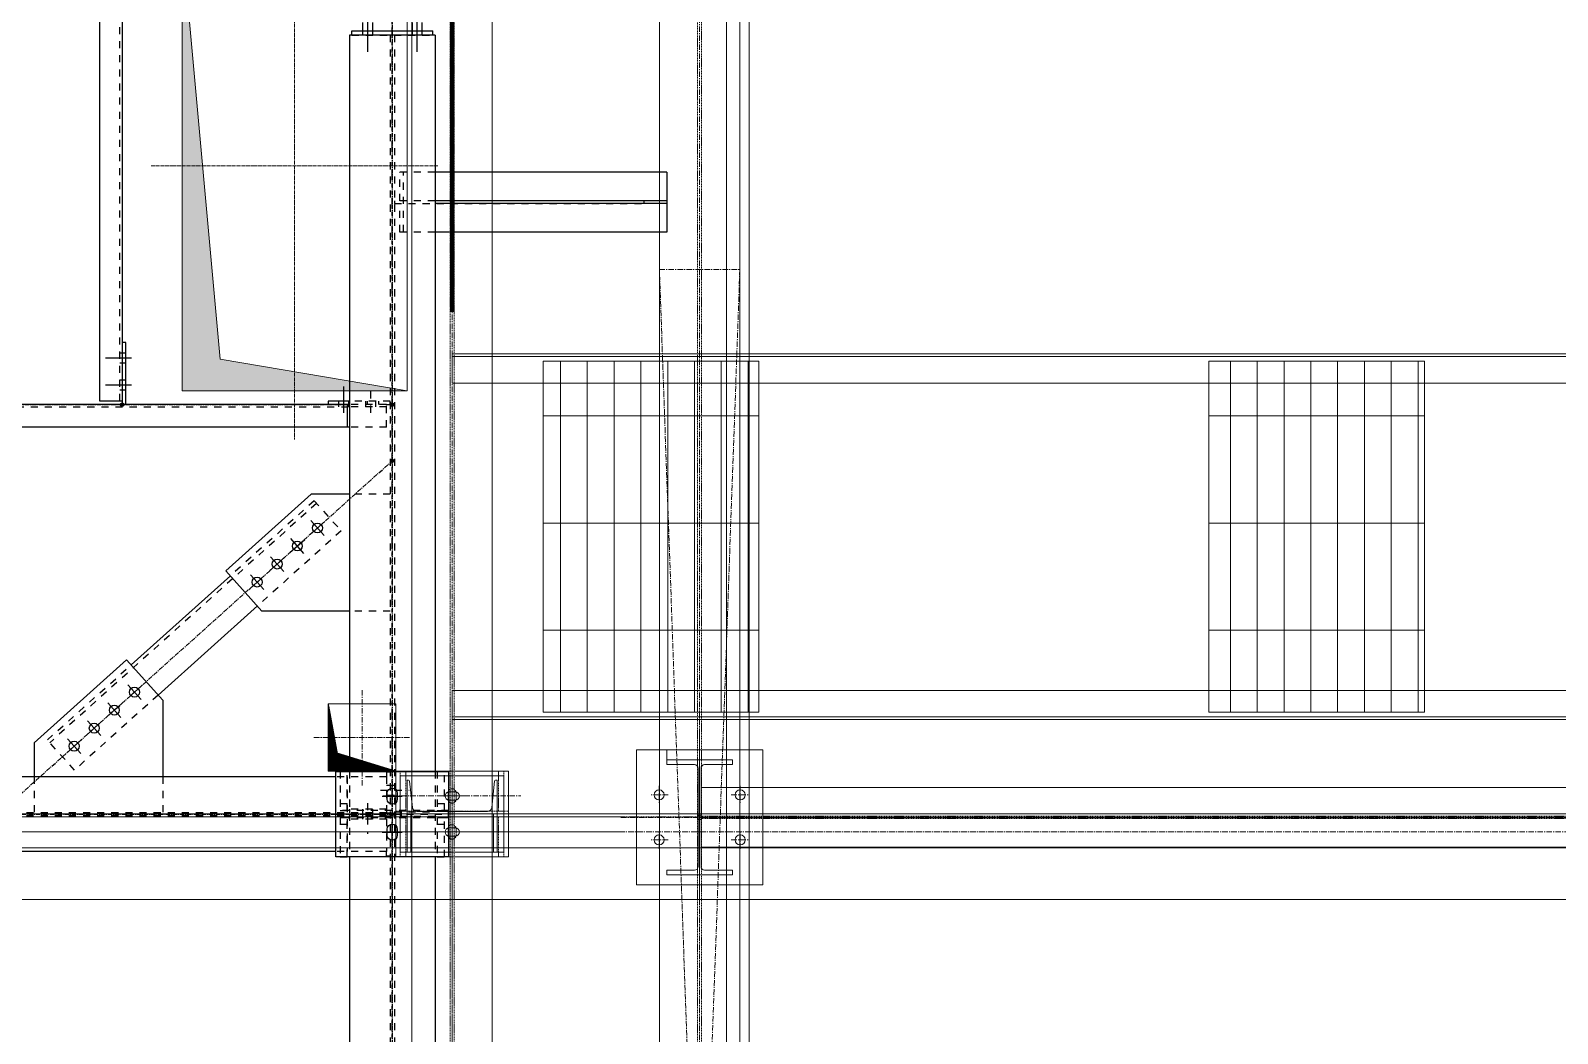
# Model space of a CAD drawing. Header units: inches. Extents: x 209270 to 234360, y -180214 to -150194.
# Drawn here: x 227575 to 230968, y -160761 to -158533 of the extents above; entities that cross this region are included whole.
import ezdxf

# ---------------------------------------------------------------- set-up
doc = ezdxf.new("R2010")
doc.units = ezdxf.units.IN
doc.header["$LTSCALE"] = 10
doc.header["$MEASUREMENT"] = 0
for name, pattern in [('CENTER', [2, 1.25, -0.25, 0.25, -0.25]), ('CENTER2', [1.125, 0.75, -0.125, 0.125, -0.125]), ('DXK_LINE_DOT2', [3.9198, 1.9599, -1.9599]), ('DXK_LINE_DOT5', [7.8785, 2.979, -0.9799, 0.9799, -0.9799, 0.9799, -0.9799]), ('HIDDEN', [0.375, 0.25, -0.125])]:
    doc.linetypes.add(name, pattern=pattern)
doc.layers.get('0').update_dxf_attribs({"color": 1})
for name, color, linetype in [('_BLUE_0', 5, 'Continuous'), ('_BLUE_1', 5, 'Continuous'), ('_BLUE_2', 5, 'Continuous'), ('_BLUE_4', 5, 'Continuous')]:
    doc.layers.add(name, color=color, linetype=linetype)
for name, color, linetype, lineweight in [('All Bought', 1, 'Continuous', 9), ('Belt', 1, 'Continuous', 9), ('CEN', 1, 'CENTER', 9), ('CENETR LINE', 1, 'CENTER2', 9), ('CIVIL', 1, 'Continuous', 9), ('DIM', 1, 'Continuous', 13), ('DIM.', 1, 'Continuous', 13), ('handrail', 1, 'FENCELINE1', 9), ('HIDDEN', 1, 'HIDDEN', 9), ('MAIN OBJECT', 1, 'Continuous', 18), ('OBJECT', 1, 'Continuous', 18), ('Sheeting', 1, 'Continuous', 0), ('STR25', 1, 'Continuous', 5)]:
    doc.layers.add(name, color=color, linetype=linetype, lineweight=lineweight)
doc.linetypes.add('FENCELINE1', pattern='A,0.25,-0.1,[133,arial.ttf,S=0.1,R=0,X=-0.1,Y=0],-0.1,1', length=1.45)

# ---------------------------------------------------------------- blocks, each defined once
blk = doc.blocks.new('A$Caba30c88')
at = {"layer": 'CEN'}
for p, q in [((0, 186.6), (0, -186.6)), ((-90, 69.8), (-90, 30.2)), ((90, 69.8), (90, 30.2)), ((-70.2, 50), (-109.8, 50)), ((70.2, 50), (109.8, 50)), ((175, 0), (-175, 0)), ((-90, -69.8), (-90, -30.2)), ((90, -69.8), (90, -30.2)), ((-70.2, -50), (-109.8, -50)), ((70.2, -50), (109.8, -50))]:
    blk.add_line(p, q, dxfattribs=at)
blk.add_circle((0, 0), 5, dxfattribs=at)
at = {"layer": 'OBJECT'}
blk.add_lwpolyline([(140, 150), (140, -150), (-140, -150), (-140, 150)], close=True, dxfattribs=at)
blk.add_lwpolyline([(3.2, 109.1), (3.2, -109.1, 0.414214), (11.2, -117.1), (73.2, -117.1), (73.2, -117.1), (73.2, -128), (-73.2, -128), (-73.2, -117.1), (-11.1, -117.1, 0.414214), (-3.1, -109.1), (-3.1, 109.1, 0.414214), (-11.1, 117.1), (-73.2, 117.1), (-73.2, 128), (73.2, 128), (73.2, 117.1), (11.2, 117.1, 0.414214)], format="xyb", close=True, dxfattribs=at)
for centre in [(-90, 50), (90, 50), (-90, -50), (90, -50)]:
    blk.add_circle(centre, 11, dxfattribs=at)
blk = doc.blocks.new('A$C9du6586tt')
at = {"layer": 'CEN'}
for p, q in [((89.4, 2500), (-89.4, -2500)), ((89.4, -2500), (-89.4, 2500))]:
    blk.add_line(p, q, dxfattribs=at)
blk.add_lwpolyline([(89.4, 2500), (89.4, -2500), (-89.4, -2500), (-89.4, 2500)], close=True, dxfattribs=at)
blk = doc.blocks.new('A$Cb40ec30b')
at = {"layer": 'CEN'}
for p, q in [((-26.3, 40), (26.3, 40)), ((0, 15.8), (0, 64.2)), ((0, -59), (0, -21)), ((-25.5, -40), (26.5, -40))]:
    blk.add_line(p, q, dxfattribs=at)
at = {"layer": 'HIDDEN'}
for points in [[(-103, 6), (-115, 6), (-115, 95), (-103, 95)], [(103, 6), (115, 6), (115, 95), (103, 95)], [(125, 6), (125, -6), (-125, -6), (-125, 6)], [(-103, -6), (-115, -6), (-115, -95), (-103, -95)], [(103, -6), (115, -6), (115, -95), (103, -95)]]:
    blk.add_lwpolyline(points, close=True, dxfattribs=at)
at = {"layer": 'HIDDEN', "elevation": 149686677196.4}
for points in [[(9, 47), (9, 33, -1), (-9, 33), (-9, 47, -1)], [(9, -33), (9, -47, -1), (-9, -47), (-9, -33, -1)]]:
    blk.add_lwpolyline(points, format="xyb", close=True, dxfattribs=at)
at = {"layer": 'STR25', "ltscale": 0.2}
blk.add_lwpolyline([(-125, 95), (125, 95), (125, -95), (-125, -95)], close=True, dxfattribs=at)
blk = doc.blocks.new('A$Cfd238a5e')
at = {"layer": 'CEN'}
for p, q in [((0, 118.3), (0, -118.3)), ((-152.8, 0), (152.8, 0)), ((-152.8, -40), (152.8, -40))]:
    blk.add_line(p, q, dxfattribs=at)
at = {"layer": 'MAIN OBJECT', "ltscale": 0.2, "elevation": 149686677196.4}
for points in [[(7.3, 31), (-6.7, 31, -1), (-6.7, 49), (7.3, 49, -1)], [(7.3, -31), (-6.7, -31, 1), (-6.7, -49), (7.3, -49, 1)]]:
    blk.add_lwpolyline(points, format="xyb", close=True, dxfattribs=at)
at = {"layer": 'OBJECT'}
for points in [[(-115, -85), (115, -85), (115, 85), (-115, 85)], [(-100, 85), (-92, 85), (-92, 0), (-100, 0)], [(100, 85), (92, 85), (92, 0), (100, 0)]]:
    blk.add_lwpolyline(points, close=True, dxfattribs=at)
blk.add_lwpolyline([(-94.4, -72.9, -0.383864), (-96.8, -75), (-100, -75), (-100, 0), (100, 0), (100, -75), (96.8, -75, -0.383864), (94.4, -72.9), (88.3, -14.7, 0.383864), (78.4, -5.7), (-78.4, -5.7, 0.383864), (-88.3, -14.7)], format="xyb", close=True, dxfattribs=at)
at = {"layer": 'DIM'}
blk.add_blockref('A$Cb40ec30b', (0, 0), dxfattribs=at)
blk = doc.blocks.new('A$C2698bf6b')
at = {"layer": 'CENETR LINE'}
for p, q in [((0, -1290), (0, 1290)), ((-22.1, 0), (22.1, 0))]:
    blk.add_line(p, q, dxfattribs=at)
blk.add_circle((0, 0), 5, dxfattribs=at)
at = {"layer": 'DIM', "xscale": -1, "rotation": 180}
blk.add_blockref('A$Cfd238a5e', (0, 1290), dxfattribs=at)
at = {"layer": 'DIM'}
blk.add_blockref('A$Cfd238a5e', (0, -1290), dxfattribs=at)
blk = doc.blocks.new('A$Cdc69ee36')
h = blk.add_hatch()
h.set_pattern_fill('GRATE', color=256, scale=75, angle=90)
h.set_pattern_definition([(89.999995, (-345791.23, -616422.02), (-59.53125, 5.6e-06), []), (179.999995, (-345791.23, -616422.02), (-2e-05, -238.125), [])])
h.paths.add_polyline_path([(-479.1, -1), (0, -1), (0, 779), (-479.1, 779)])
blk.add_lwpolyline([(-479.1, -1), (0, -1), (0, 779), (-479.1, 779)], close=True)
blk = doc.blocks.new('A$CDFHGU765777')
at = {"layer": 'CIVIL'}
h = blk.add_hatch(dxfattribs=at)
h.set_pattern_fill('ANSI31', color=256, angle=-180)
h.set_pattern_definition([(225, (2176290.63079, -168399.84653), (0.088388347648, -0.088388347648), [])])
h.paths.add_polyline_path([(-75, -75), (-55, 35), (75, 75), (-75, 75)])
at = {"layer": 'CEN', "elevation": 0}
for points in [[(0, 107.1), (0, -107.1)], [(-107.1, 0), (107.1, 0)]]:
    blk.add_lwpolyline(points, dxfattribs=at)
at = {"layer": 'CIVIL'}
blk.add_lwpolyline([(-75, -75), (75, -75), (75, 75), (-75, 75)], close=True, dxfattribs=at)
blk.add_lwpolyline([(-75, -75), (-55, 35), (75, 75)], dxfattribs=at)
blk = doc.blocks.new('A$Cac50f627')
at = {"layer": 'MAIN OBJECT'}
h = blk.add_hatch(color=6, dxfattribs=at)
h.dxf.hatch_style = 1
h.paths.add_polyline_path([(250, -600), (-250, -600), (-250, 400), (-165.5, -529.8)])
at = {"layer": 'CENETR LINE'}
for p, q in [((0, 508.2), (0, -708.2)), ((318.7, -100), (-318.7, -100))]:
    blk.add_line(p, q, dxfattribs=at)
at = {"layer": 'CIVIL'}
blk.add_lwpolyline([(250, -600), (250, 400), (-250, 400), (-250, -600)], close=True, dxfattribs=at)
blk.add_lwpolyline([(250, -600), (-165.5, -529.8), (-250, 400)], dxfattribs=at)
blk = doc.blocks.new('MECH_DRAWING')
at = {"layer": 'Belt'}
blk.add_line((232515.7, -160463.7, 0), (219599.9, -160463.7, 0), dxfattribs=at)
at = {"layer": 'CEN'}
for p, q in [((229061.8, -155263.7), (229061.8, -165259.3)), ((228886.8, -160281.2), (232515.4, -160281.2)), ((228886.8, -160281.2), (232515.4, -160281.2)), ((232515.4, -160281.2), (229065, -160281.2)), ((220972.4, -160313.7), (228896, -160313.7)), ((232515.4, -160313.7), (221148.1, -160313.7))]:
    blk.add_line(p, q, dxfattribs=at)
at = {"layer": 'CEN', "elevation": 0.8}
blk.add_lwpolyline([(217011.9, -155263.7), (228511.9, -155263.7), (228511.9, -165263.7), (217011.9, -165263.7)], close=True, dxfattribs=at)
at = {"layer": 'DIM'}
blk.add_line((228988.7, -160153.2, 8676235979.2), (228988.7, -160131.2, 8676235979.2), dxfattribs=at)
at = {"layer": 'handrail', "const_width": 10, "elevation": -448149754.8}
blk.add_lwpolyline([(228511.9, -159158.7), (228511.9, -155263.7), (217011.9, -155263.7), (217011.9, -156838.4)], dxfattribs=at)
at = {"layer": 'HIDDEN'}
for p, q in [((220972.4, -160279.8, 8793052905.5), (228896, -160279.8, 8793052905.5)), ((232515.4, -160279.8, 7050750846.7), (221148.1, -160279.8, 7050750846.7)), ((232515.4, -160278.3, 8571922964.3), (229065, -160278.3, 8676235979.2)), ((232515.4, -160284, 8571922669.8), (229065, -160284, 8676235979.2))]:
    blk.add_line(p, q, dxfattribs=at)
blk.add_lwpolyline([(228507.5, -165259.3), (228507.5, -155268.1), (228516.3, -155268.1), (228516.3, -165259.3)], close=True, dxfattribs=at)
at = {"layer": 'HIDDEN', "elevation": 0}
blk.add_lwpolyline([(229066.2, -165259.3), (229066.2, -155268.1), (229057.4, -155268.1), (229057.4, -165259.3)], dxfattribs=at)
at = {"layer": 'MAIN OBJECT'}
for p, q in [((232513.6, -159251.4), (228511.9, -159251.4, 0.8)), ((228511.9, -159316.4, 0.8), (228511.9, -159251.4, 0.8)), ((232513.6, -159257.4), (228511.9, -159257.4, 0.8)), ((232513.7, -159316.4), (228511.9, -159316.4, 0.8)), ((232514.9, -159999.2), (228511.9, -159999.2, 0.8)), ((228511.9, -160063.7, 0.8), (228511.9, -159999.2, 0.8)), ((232515, -160058.2), (228511.9, -160058.2, 0.8)), ((232515, -160063.7), (228511.9, -160063.7, 0.8)), ((232515.3, -160214.6), (229065, -160214.6)), ((220972.4, -160273.7), (228896, -160273.7)), ((232515.4, -160273.7), (221148.1, -160273.7)), ((220972.4, -160348.7), (228896, -160348.7)), ((232515.5, -160348.7), (221148.1, -160348.7)), ((232515.5, -160347.8), (229065, -160347.8))]:
    blk.add_line(p, q, dxfattribs=at)
blk.add_lwpolyline([(228422.5, -165259.3), (228422.5, -155268.1), (228601.3, -155268.1), (228601.3, -165259.3)], close=True, dxfattribs=at)
at = {"layer": 'MAIN OBJECT', "elevation": 0}
blk.add_lwpolyline([(229151.2, -165259.3), (229151.2, -155268.1), (228972.4, -155268.1), (228972.4, -165259.3)], dxfattribs=at)
at = {"layer": 'Sheeting'}
for points in [[(216351.9, -154713.7), (229171.9, -154713.7), (229171.9, -165813.7), (216351.9, -165813.7)], [(216401.9, -154763.7), (229121.9, -154763.7), (229121.9, -165763.7), (216401.9, -165763.7)]]:
    blk.add_lwpolyline(points, close=True, dxfattribs=at)
at = {"layer": 'All Bought', "rotation": 180}
for p in [(228713.9, -159268.8, 293016688.1), (230193.4, -159268.8, 293016688.1)]:
    blk.add_blockref('A$Cdc69ee36', p, dxfattribs=at)
at = {"layer": 'DIM'}
for name, p in [('A$Cac50f627', (228161.9, -158733.7)), ('A$C2698bf6b', (228511.9, -161563.7, 0.8))]:
    blk.add_blockref(name, p, dxfattribs=at)
at = {"layer": 'DIM', "xscale": -1, "rotation": 180}
blk.add_blockref('A$CDFHGU765777', (228311.9, -160103.7, 0.8), dxfattribs=at)
at = {"layer": 'DIM', "xscale": -1}
blk.add_blockref('A$Caba30c88', (229061.9, -160281.2, 8676235979.2), dxfattribs=at)
at = {"layer": 'DIM.'}
blk.add_blockref('A$C9du6586tt', (229061.8, -161563.7), dxfattribs=at)
blk = doc.blocks.new('GridLine-116860372-116904 - 114867')
at = {"layer": '_BLUE_2', "linetype": 'DXK_LINE_DOT5'}
blk.add_line((23950.6, 12454.5), (23950.6, 27661.7), dxfattribs=at)
blk = doc.blocks.new('Part-116860372-115388 - 114867')
at = {"layer": '_BLUE_1', "linetype": 'DXK_LINE_DOT2'}
for p, q in [((23944.7, 18925), (23934.7, 18925)), ((23934.7, 18925), (23934.7, 18911.9)), ((23934.7, 18822.5), (23832.2, 18822.5)), ((23832.2, 18822.5), (23832.2, 18812.5)), ((23934.7, 18812.5), (23944.7, 18812.5))]:
    blk.add_line(p, q, dxfattribs=at)
blk = doc.blocks.new('Part-116860372-116679 - 114867')
at = {"layer": '_BLUE_1', "linetype": 'DXK_LINE_DOT2'}
for p, q in [((24106.8, 18818.4), (23794.3, 18818.3)), ((23794.3, 18798.3), (23794.3, 18818.3)), ((24106.8, 18798.4), (23794.3, 18798.3)), ((24106.8, 18798.4), (24106.8, 18818.4))]:
    blk.add_line(p, q, dxfattribs=at)
blk = doc.blocks.new('Part-116860372-116680 - 114867')
at = {"layer": '_BLUE_2', "linetype": 'Continuous'}
for p, q in [((23794.3, 18689.6), (23794.3, 18927.1)), ((23794.3, 18927.1), (24106.8, 18927.1)), ((24106.8, 18927.1), (24106.8, 18689.6)), ((24106.8, 18689.6), (23794.3, 18689.6))]:
    blk.add_line(p, q, dxfattribs=at)
blk = doc.blocks.new('Part-116860372-150034 - 114867')
at = {"layer": '_BLUE_2', "linetype": 'Continuous'}
for p, q in [((23210.6, 20118.3), (23200.6, 20118.3)), ((23210.6, 19945.8), (23210.6, 20118.3)), ((23200.6, 19955.8), (23200.6, 19945.8))]:
    blk.add_line(p, q, dxfattribs=at)
blk = doc.blocks.new('Part-116860372-115004 - 114867')
at = {"layer": '_BLUE_4', "linetype": 'Continuous'}
for points in [[(20200.6, 18803.3, -1), (20200.6, 18813.3, -1)], [(23950.6, 18803.3, -1), (23950.6, 18813.3, -1)]]:
    blk.add_hatch(color=256, dxfattribs=at).paths.add_polyline_path(points)
at = {"layer": '_BLUE_1', "linetype": 'DXK_LINE_DOT2'}
for p, q in [((20216.8, 18911.9), (20216.8, 18704.8)), ((20356.8, 18911.9), (20216.8, 18911.9)), ((20860.5, 18911.9), (20548, 18911.9)), ((22735.5, 18911.9), (22423, 18911.9)), ((23934.7, 18911.9), (23794.3, 18911.9)), ((23825.6, 18911.9), (23825.6, 18704.8)), ((23934.7, 18911.9), (23934.7, 18704.8)), ((20356.8, 18812.5), (20216.8, 18812.5)), ((20356.8, 18804.1), (20216.8, 18804.1)), ((23934.7, 18812.5), (20363.1, 18812.5)), ((23934.7, 18804.1), (20363.1, 18804.1)), ((20216.8, 18704.8), (20356.8, 18704.8)), ((20860.5, 18704.8), (20548, 18704.8)), ((22735.5, 18704.8), (22423, 18704.8)), ((23934.7, 18704.8), (23794.3, 18704.8))]:
    blk.add_line(p, q, dxfattribs=at)
at = {"layer": '_BLUE_2', "linetype": 'Continuous'}
for p, q in [((20548, 18911.9), (20356.8, 18911.9)), ((20363.1, 18911.9), (20363.1, 18704.8)), ((22423, 18911.9), (20860.5, 18911.9)), ((23794.3, 18911.9), (22735.5, 18911.9)), ((20363.1, 18812.5), (20356.8, 18812.5)), ((20363.1, 18804.1), (20356.8, 18804.1)), ((20363.1, 18704.8), (20356.8, 18704.8)), ((20548, 18704.8), (20363.1, 18704.8)), ((22423, 18704.8), (20860.5, 18704.8)), ((23794.3, 18704.8), (22735.5, 18704.8))]:
    blk.add_line(p, q, dxfattribs=at)
at = {"layer": '_BLUE_4', "linetype": 'CENTER'}
blk.add_line((20200.6, 18808.3), (23950.6, 18808.3), dxfattribs=at)
at = {"layer": '_BLUE_4', "linetype": 'Continuous'}
for centre in [(20200.6, 18808.3), (23950.6, 18808.3)]:
    blk.add_circle(centre, 5, dxfattribs=at)
blk = doc.blocks.new('Part-116860372-115005 - 114867')
at = {"layer": '_BLUE_1', "linetype": 'DXK_LINE_DOT2'}
for p, q in [((23944.7, 20971.6), (23944.7, 12953.3)), ((23956.4, 20971.6), (23956.4, 12953.3)), ((23831.8, 18927.1), (23831.8, 18689.6)), ((24069.3, 18927.1), (24069.3, 18689.6))]:
    blk.add_line(p, q, dxfattribs=at)
at = {"layer": '_BLUE_2', "linetype": 'Continuous'}
for p, q in [((24069.3, 20971.6), (23831.8, 20971.6)), ((23831.8, 20971.6), (23831.8, 18927.1)), ((24069.3, 20971.6), (24069.3, 18927.1)), ((23831.8, 18689.6), (23831.8, 15702.1)), ((24069.3, 18689.6), (24069.3, 15702.1))]:
    blk.add_line(p, q, dxfattribs=at)
at = {"layer": '_BLUE_4', "linetype": 'CENTER'}
blk.add_line((23950.6, 21320.8), (23950.6, 12570.8), dxfattribs=at)
blk = doc.blocks.new('Part-116860372-115047 - 114867')
at = {"layer": '_BLUE_4', "linetype": 'Continuous'}
for points in [[(22700.6, 19940.8, -1), (22700.6, 19950.8, -1)], [(23950.6, 19940.8, -1), (23950.6, 19950.8, -1)]]:
    blk.add_hatch(color=256, dxfattribs=at).paths.add_polyline_path(points)
at = {"layer": '_BLUE_1', "linetype": 'DXK_LINE_DOT2'}
for p, q in [((22790.1, 19945.8), (22714.1, 19945.8)), ((22714.1, 19883.3), (22714.1, 19945.8)), ((22783.8, 19939.6), (22714.1, 19939.6)), ((22790.1, 19939.6), (23825.6, 19939.6)), ((23934.7, 19945.8), (23825.6, 19945.8)), ((23934.7, 19939.6), (23831.8, 19939.6)), ((23934.7, 19883.3), (23934.7, 19945.8)), ((22783.8, 19883.3), (22714.1, 19883.3)), ((23934.7, 19883.3), (23831.8, 19883.3))]:
    blk.add_line(p, q, dxfattribs=at)
at = {"layer": '_BLUE_2', "linetype": 'Continuous'}
for p, q in [((22783.8, 19939.6), (22790.1, 19939.6)), ((23825.6, 19945.8), (22790.1, 19945.8)), ((22790.1, 19945.8), (22790.1, 19883.3)), ((23825.6, 19945.8), (23825.6, 19883.3)), ((23831.8, 19939.6), (23825.6, 19939.6)), ((23831.8, 19883.3), (22783.8, 19883.3))]:
    blk.add_line(p, q, dxfattribs=at)
at = {"layer": '_BLUE_4', "linetype": 'CENTER'}
for p, q in [((22700.6, 19945.8), (22714.1, 19945.8)), ((22790.1, 19945.8), (23825.6, 19945.8)), ((23934.7, 19945.8), (23950.6, 19945.8))]:
    blk.add_line(p, q, dxfattribs=at)
at = {"layer": '_BLUE_4', "linetype": 'Continuous'}
for centre in [(22700.6, 19945.8), (23950.6, 19945.8)]:
    blk.add_circle(centre, 5, dxfattribs=at)
blk = doc.blocks.new('Bolt-116860372-115766 - 114867')
at = {"layer": '_BLUE_1', "linetype": 'DXK_LINE_DOT2'}
for p, q in [((23890.9, 19923.3), (23890.9, 19995.8)), ((23877.2, 19945.8), (23877.2, 19955.8)), ((23877.2, 19939.6), (23877.2, 19945.8)), ((23904.7, 19945.8), (23904.7, 19955.8)), ((23904.7, 19939.6), (23904.7, 19945.8))]:
    blk.add_line(p, q, dxfattribs=at)
at = {"layer": '_BLUE_2', "linetype": 'Continuous'}
for p, q in [((23815.9, 19923.3), (23815.9, 19995.8)), ((23802.2, 19945.8), (23802.2, 19955.8)), ((23802.2, 19939.6), (23802.2, 19945.8)), ((23829.7, 19945.8), (23829.7, 19955.8)), ((23829.7, 19939.6), (23829.7, 19945.8))]:
    blk.add_line(p, q, dxfattribs=at)
blk = doc.blocks.new('Part-116860372-115110 - 114867')
at = {"layer": '_BLUE_4', "linetype": 'Continuous'}
for points in [[(23950.6, 19784.6, -1), (23950.6, 19794.6, -1)], [(22856.8, 18803.3, -1), (22856.8, 18813.3, -1)]]:
    blk.add_hatch(color=256, dxfattribs=at).paths.add_polyline_path(points)
at = {"layer": '_BLUE_1', "linetype": 'DXK_LINE_DOT2'}
for p, q in [((23733.6, 19678.9), (23501, 19470.2)), ((23733.6, 19678.9), (23808.8, 19595.2)), ((23740.3, 19671.5), (22999.6, 19006.9)), ((23808.8, 19595.2), (23576.2, 19386.5)), ((22992.9, 19014.4), (23225.5, 19223.1)), ((23300.6, 19139.3), (23068, 18930.6)), ((23068, 18930.6), (22992.9, 19014.4))]:
    blk.add_line(p, q, dxfattribs=at)
at = {"layer": '_BLUE_2', "linetype": 'Continuous'}
for p, q in [((23501, 19470.2), (23225.5, 19223.1)), ((23576.2, 19386.5), (23300.6, 19139.3))]:
    blk.add_line(p, q, dxfattribs=at)
at = {"layer": '_BLUE_4', "linetype": 'CENTER'}
blk.add_line((22856.8, 18808.3), (23950.6, 19789.6), dxfattribs=at)
at = {"layer": '_BLUE_4', "linetype": 'Continuous'}
for centre in [(23950.6, 19789.6), (22856.8, 18808.3)]:
    blk.add_circle(centre, 5, dxfattribs=at)
blk = doc.blocks.new('Part-116860372-116681 - 114867')
at = {"layer": '_BLUE_1', "linetype": 'DXK_LINE_DOT2'}
for p, q in [((23805.6, 18927.1), (23805.6, 18818.3)), ((23825.6, 18927.1), (23805.6, 18927.1)), ((23825.6, 18818.3), (23825.6, 18927.1)), ((23825.6, 18837.1), (23805.6, 18837.1)), ((23805.6, 18818.3), (23825.6, 18818.3))]:
    blk.add_line(p, q, dxfattribs=at)
blk = doc.blocks.new('Part-116860372-150365 - 114867')
at = {"layer": '_BLUE_1', "linetype": 'DXK_LINE_DOT2'}
for p, q in [((23956.4, 18814.6), (24069.3, 18814.6)), ((24069.3, 18802.1), (23956.4, 18802.1)), ((23975.2, 18814.6), (23975.2, 18802.1))]:
    blk.add_line(p, q, dxfattribs=at)
blk = doc.blocks.new('Part-116860372-115387 - 114867')
at = {"layer": '_BLUE_1', "linetype": 'DXK_LINE_DOT2'}
for p, q in [((23832.2, 18794.1), (23832.2, 18804.1)), ((23934.7, 18794.1), (23832.2, 18794.1)), ((23934.7, 18804.1), (23944.7, 18804.1)), ((23934.7, 18691.6), (23934.7, 18704.8)), ((23944.7, 18691.6), (23934.7, 18691.6))]:
    blk.add_line(p, q, dxfattribs=at)
blk = doc.blocks.new('Bolt-116860372-115389 - 114867')
at = {"layer": '_BLUE_1', "linetype": 'DXK_LINE_DOT2'}
for p, q in [((23882.2, 18838.8), (23882.2, 18753.8)), ((23868.4, 18822.5), (23868.4, 18812.5)), ((23868.4, 18812.5), (23868.4, 18804.1)), ((23868.4, 18804.1), (23868.4, 18794.1)), ((23895.9, 18822.5), (23895.9, 18812.5)), ((23895.9, 18812.5), (23895.9, 18804.1)), ((23895.9, 18804.1), (23895.9, 18794.1))]:
    blk.add_line(p, q, dxfattribs=at)
blk = doc.blocks.new('Part-116860372-149996 - 114867')
at = {"layer": '_BLUE_4', "linetype": 'Continuous'}
for points in [[(23200.6, 21315.8, -1), (23200.6, 21325.8, -1)], [(23200.6, 19940.8, -1), (23200.6, 19950.8, -1)]]:
    blk.add_hatch(color=256, dxfattribs=at).paths.add_polyline_path(points)
at = {"layer": '_BLUE_1', "linetype": 'DXK_LINE_DOT2'}
for p, q in [((23200.6, 21307.3), (23138.1, 21307.3)), ((23138.1, 21307.3), (23138.1, 21237.6)), ((23194.3, 21307.3), (23194.3, 21237.6)), ((23200.6, 21307.3), (23200.6, 21144.8)), ((23194.3, 19955.8), (23194.3, 21231.3))]:
    blk.add_line(p, q, dxfattribs=at)
at = {"layer": '_BLUE_2', "linetype": 'Continuous'}
for p, q in [((23138.1, 19955.8), (23138.1, 21237.6)), ((23200.6, 21231.3), (23138.1, 21231.3)), ((23194.3, 21237.6), (23194.3, 21231.3)), ((23200.6, 21231.3), (23200.6, 19955.8)), ((23200.6, 19955.8), (23138.1, 19955.8))]:
    blk.add_line(p, q, dxfattribs=at)
at = {"layer": '_BLUE_4', "linetype": 'CENTER'}
for p, q in [((23200.6, 21320.8), (23200.6, 21307.3)), ((23200.6, 21144.8), (23200.6, 19945.8))]:
    blk.add_line(p, q, dxfattribs=at)
at = {"layer": '_BLUE_4', "linetype": 'Continuous'}
for centre in [(23200.6, 21320.8), (23200.6, 19945.8)]:
    blk.add_circle(centre, 5, dxfattribs=at)
blk = doc.blocks.new('Part-116860372-115394 - 114867')
at = {"layer": '_BLUE_1', "linetype": 'DXK_LINE_DOT2'}
blk.add_line((23838.1, 20971.6), (24063.1, 20971.6), dxfattribs=at)
at = {"layer": '_BLUE_2', "linetype": 'Continuous'}
for p, q in [((23838.1, 20971.6), (23838.1, 20984.1)), ((23838.1, 20984.1), (24063.1, 20984.1)), ((24063.1, 20971.6), (24063.1, 20984.1))]:
    blk.add_line(p, q, dxfattribs=at)
blk = doc.blocks.new('Bolt-116860372-115395 - 114867')
at = {"layer": '_BLUE_2', "linetype": 'Continuous'}
for p, q in [((23868.1, 21007.1), (23868.1, 20985.4)), ((23868.1, 21007.1), (23868.1, 20985.4)), ((23868.1, 21007.1), (23868.1, 20985.4)), ((23868.1, 21007.1), (23868.1, 20985.4)), ((23868.1, 21007.1), (23868.1, 20985.4)), ((23868.1, 21007.1), (23868.1, 20985.4)), ((23881.8, 21023.4), (23881.8, 20925.9)), ((23881.8, 21023.4), (23881.8, 20925.9)), ((23881.8, 21023.4), (23881.8, 20925.9)), ((23881.8, 21023.4), (23881.8, 20925.9)), ((23881.8, 21023.4), (23881.8, 20925.9)), ((23881.8, 21023.4), (23881.8, 20925.9)), ((23895.6, 21007.1), (23895.6, 20985.4)), ((23895.6, 21007.1), (23895.6, 20985.4)), ((23895.6, 21007.1), (23895.6, 20985.4)), ((23895.6, 21007.1), (23895.6, 20985.4)), ((23895.6, 21007.1), (23895.6, 20985.4)), ((23895.6, 21007.1), (23895.6, 20985.4)), ((24005.6, 21007.1), (24005.6, 20985.4)), ((24005.6, 21007.1), (24005.6, 20985.4)), ((24005.6, 21007.1), (24005.6, 20985.4)), ((24005.6, 21007.1), (24005.6, 20985.4)), ((24005.6, 21007.1), (24005.6, 20985.4)), ((24005.6, 21007.1), (24005.6, 20985.4)), ((24019.3, 21023.4), (24019.3, 20925.9)), ((24019.3, 21023.4), (24019.3, 20925.9)), ((24019.3, 21023.4), (24019.3, 20925.9)), ((24019.3, 21023.4), (24019.3, 20925.9)), ((24019.3, 21023.4), (24019.3, 20925.9)), ((24019.3, 21023.4), (24019.3, 20925.9)), ((24033.1, 21007.1), (24033.1, 20985.4)), ((24033.1, 21007.1), (24033.1, 20985.4)), ((24033.1, 21007.1), (24033.1, 20985.4)), ((24033.1, 21007.1), (24033.1, 20985.4)), ((24033.1, 21007.1), (24033.1, 20985.4)), ((24033.1, 21007.1), (24033.1, 20985.4)), ((23868.1, 20984.1), (23868.1, 20971.6)), ((23868.1, 20984.1), (23868.1, 20971.6)), ((23868.1, 20984.1), (23868.1, 20971.6)), ((23868.1, 20984.1), (23868.1, 20971.6)), ((23868.1, 20984.1), (23868.1, 20971.6)), ((23868.1, 20984.1), (23868.1, 20971.6)), ((23895.6, 20984.1), (23895.6, 20971.6)), ((23895.6, 20984.1), (23895.6, 20971.6)), ((23895.6, 20984.1), (23895.6, 20971.6)), ((23895.6, 20984.1), (23895.6, 20971.6)), ((23895.6, 20984.1), (23895.6, 20971.6)), ((23895.6, 20984.1), (23895.6, 20971.6)), ((24005.6, 20984.1), (24005.6, 20971.6)), ((24005.6, 20984.1), (24005.6, 20971.6)), ((24005.6, 20984.1), (24005.6, 20971.6)), ((24005.6, 20984.1), (24005.6, 20971.6)), ((24005.6, 20984.1), (24005.6, 20971.6)), ((24005.6, 20984.1), (24005.6, 20971.6)), ((24033.1, 20984.1), (24033.1, 20971.6)), ((24033.1, 20984.1), (24033.1, 20971.6)), ((24033.1, 20984.1), (24033.1, 20971.6)), ((24033.1, 20984.1), (24033.1, 20971.6)), ((24033.1, 20984.1), (24033.1, 20971.6)), ((24033.1, 20984.1), (24033.1, 20971.6))]:
    blk.add_line(p, q, dxfattribs=at)
blk = doc.blocks.new('Bolt-116860372-115416 - 114867')
at = {"layer": '_BLUE_1', "linetype": 'DXK_LINE_DOT2'}
for p, q in [((23918.4, 18875), (23997.2, 18875)), ((23934.7, 18888.8), (23944.7, 18888.8)), ((23944.7, 18888.8), (23956.4, 18888.8)), ((23934.7, 18861.3), (23944.7, 18861.3)), ((23944.7, 18861.3), (23956.4, 18861.3))]:
    blk.add_line(p, q, dxfattribs=at)
blk = doc.blocks.new('Part-116860372-154273 - 114867')
at = {"layer": '_BLUE_1', "linetype": 'DXK_LINE_DOT2'}
for p, q in [((23971.7, 20511.9), (23971.7, 20591.6)), ((24069.3, 20591.6), (23971.7, 20591.6)), ((23981.5, 20425.1), (23981.5, 20591.6)), ((23956.5, 20511.9), (23956.5, 20504.8)), ((24069.3, 20511.9), (23956.5, 20511.9)), ((23956.5, 20504.8), (24650.6, 20504.8)), ((23971.7, 20425.1), (23971.7, 20504.8)), ((24069.3, 20425.1), (23971.7, 20425.1))]:
    blk.add_line(p, q, dxfattribs=at)
at = {"layer": '_BLUE_2', "linetype": 'Continuous'}
for p, q in [((24713.1, 20591.6), (24069.3, 20591.6)), ((24713.1, 20591.6), (24713.1, 20425.1)), ((24713.1, 20511.9), (24069.3, 20511.9)), ((24713.1, 20504.8), (24069.3, 20504.8)), ((24650.6, 20504.8), (24650.6, 20511.9)), ((24713.1, 20425.1), (24069.3, 20425.1))]:
    blk.add_line(p, q, dxfattribs=at)
blk = doc.blocks.new('Part-116860372-116276 - 114867')
at = {"layer": '_BLUE_1', "linetype": 'DXK_LINE_DOT2'}
for p, q in [((22956.1, 18911.9), (22956.1, 18812.5)), ((23313.2, 18911.9), (23313.2, 18812.5))]:
    blk.add_line(p, q, dxfattribs=at)
at = {"layer": '_BLUE_2', "linetype": 'Continuous'}
for p, q in [((23213, 19237), (22956.1, 19006.5)), ((23313.2, 19125.4), (23213, 19237)), ((23313.2, 19125.4), (23313.2, 18911.9)), ((22956.1, 19006.5), (22956.1, 18911.9))]:
    blk.add_line(p, q, dxfattribs=at)
blk = doc.blocks.new('Part-116860372-115765 - 114867')
at = {"layer": '_BLUE_1', "linetype": 'DXK_LINE_DOT2'}
for p, q in [((23944.7, 19955.8), (23831.8, 19955.8)), ((23882.2, 19945.8), (23882.2, 19955.8)), ((23913.4, 19945.8), (23913.4, 19955.8)), ((23944.7, 19945.8), (23944.7, 19955.8))]:
    blk.add_line(p, q, dxfattribs=at)
at = {"layer": '_BLUE_2', "linetype": 'Continuous'}
for p, q in [((23831.8, 19955.8), (23772.2, 19955.8)), ((23772.2, 19955.8), (23772.2, 19945.8)), ((23831.8, 19945.8), (23825.6, 19945.8))]:
    blk.add_line(p, q, dxfattribs=at)
blk = doc.blocks.new('Bolt-116860372-116277 - 114867')
at = {"layer": '_BLUE_2', "linetype": 'Continuous'}
for p, q in [((23216.3, 19167.8), (23253.1, 19126.9)), ((23255.2, 19165.7), (23214.2, 19129)), ((23199.3, 19115.6), (23158.4, 19078.9)), ((23160.5, 19117.7), (23197.2, 19076.8)), ((23143.5, 19065.5), (23102.6, 19028.8)), ((23104.7, 19067.6), (23141.4, 19026.7)), ((23087.7, 19015.4), (23046.7, 18978.7)), ((23048.8, 19017.6), (23085.6, 18976.6))]:
    blk.add_line(p, q, dxfattribs=at)
for centre in [(23234.7, 19147.3), (23178.9, 19097.3), (23123, 19047.2), (23067.2, 18997.1)]:
    blk.add_circle(centre, 13.7, dxfattribs=at)
blk = doc.blocks.new('Part-116860372-116279 - 114867')
at = {"layer": '_BLUE_1', "linetype": 'DXK_LINE_DOT2'}
for p, q in [((23944.7, 19696.7), (23831.8, 19696.7)), ((23944.7, 19372.5), (23831.8, 19372.5))]:
    blk.add_line(p, q, dxfattribs=at)
at = {"layer": '_BLUE_2', "linetype": 'Continuous'}
for p, q in [((23725.4, 19696.7), (23488.5, 19484.2)), ((23831.8, 19696.7), (23725.4, 19696.7)), ((23588.7, 19372.5), (23488.5, 19484.2)), ((23831.8, 19372.5), (23588.7, 19372.5))]:
    blk.add_line(p, q, dxfattribs=at)
blk = doc.blocks.new('Bolt-116860372-116280 - 114867')
at = {"layer": '_BLUE_2', "linetype": 'Continuous'}
for p, q in [((23722.3, 19584.8), (23763.3, 19621.6)), ((23761.2, 19582.7), (23724.4, 19623.7)), ((23666.5, 19534.7), (23707.5, 19571.5)), ((23705.3, 19532.6), (23668.6, 19573.6)), ((23610.7, 19484.7), (23651.6, 19521.4)), ((23649.5, 19482.6), (23612.8, 19523.5)), ((23554.9, 19434.6), (23595.8, 19471.3)), ((23593.7, 19432.5), (23557, 19473.4))]:
    blk.add_line(p, q, dxfattribs=at)
for centre in [(23742.8, 19603.2), (23687, 19553.1), (23631.2, 19503), (23575.3, 19452.9)]:
    blk.add_circle(centre, 13.8, dxfattribs=at)
blk = doc.blocks.new('Part-116860372-116682 - 114867')
at = {"layer": '_BLUE_1', "linetype": 'DXK_LINE_DOT2'}
for p, q in [((23794.3, 18689.6), (23794.3, 18927.1)), ((23794.3, 18927.1), (24106.8, 18927.1)), ((24106.8, 18927.1), (24106.8, 18689.6)), ((23794.3, 18808.3), (24106.8, 18808.3)), ((24106.8, 18689.6), (23794.3, 18689.6))]:
    blk.add_line(p, q, dxfattribs=at)
blk = doc.blocks.new('Part-116860372-116683 - 114867')
at = {"layer": '_BLUE_1', "linetype": 'DXK_LINE_DOT2'}
for p, q in [((23825.6, 18798.3), (23805.6, 18798.3)), ((23805.6, 18798.3), (23805.6, 18689.6)), ((23825.6, 18689.6), (23825.6, 18798.3)), ((23825.6, 18779.6), (23805.6, 18779.6)), ((23805.6, 18689.6), (23825.6, 18689.6))]:
    blk.add_line(p, q, dxfattribs=at)
blk = doc.blocks.new('Part-116860372-116684 - 114867')
at = {"layer": '_BLUE_1', "linetype": 'DXK_LINE_DOT2'}
for p, q in [((24075.6, 18927.1), (24075.6, 18818.4)), ((24095.6, 18927.1), (24075.6, 18927.1)), ((24095.6, 18818.4), (24095.6, 18927.1)), ((24095.6, 18837.1), (24075.6, 18837.1)), ((24075.6, 18818.4), (24095.6, 18818.4))]:
    blk.add_line(p, q, dxfattribs=at)
blk = doc.blocks.new('Part-116860372-116685 - 114867')
at = {"layer": '_BLUE_1', "linetype": 'DXK_LINE_DOT2'}
for p, q in [((24095.6, 18798.4), (24075.6, 18798.4)), ((24075.6, 18798.4), (24075.6, 18689.6)), ((24095.6, 18689.6), (24095.6, 18798.4)), ((24095.6, 18779.6), (24075.6, 18779.6)), ((24075.6, 18689.6), (24095.6, 18689.6))]:
    blk.add_line(p, q, dxfattribs=at)
blk = doc.blocks.new('Bolt-116860372-116686 - 114867')
at = {"layer": '_BLUE_2', "linetype": 'Continuous'}
for p, q in [((23936.8, 18867.1), (23937.8, 18872.4)), ((23937.8, 18872.4), (23940.8, 18876.8)), ((23940.8, 18876.8), (23945.3, 18879.8)), ((23945.3, 18879.8), (23950.5, 18880.9)), ((23950.5, 18830.9), (23950.5, 18885.9)), ((23950.5, 18880.9), (23950.5, 18880.9)), ((23950.5, 18880.9), (23955.8, 18879.8)), ((23955.8, 18879.8), (23960.3, 18876.8)), ((23960.3, 18876.8), (23963.2, 18872.4)), ((23963.2, 18872.4), (23964.3, 18867.1)), ((23923, 18858.4), (23978, 18858.4)), ((23936.8, 18849.6), (23936.8, 18867.1)), ((23937.8, 18844.4), (23936.8, 18849.6)), ((23940.8, 18839.9), (23937.8, 18844.4)), ((23945.3, 18836.9), (23940.8, 18839.9)), ((23950.5, 18835.9), (23945.3, 18836.9)), ((23955.8, 18836.9), (23950.5, 18835.9)), ((23950.5, 18835.9), (23950.5, 18835.9)), ((23960.3, 18839.9), (23955.8, 18836.9)), ((23963.2, 18844.4), (23960.3, 18839.9)), ((23964.3, 18849.6), (23963.2, 18844.4)), ((23964.3, 18867.1), (23964.3, 18849.6)), ((23950.5, 18730.9), (23950.5, 18785.9)), ((23923, 18758.4), (23978, 18758.4)), ((23936.8, 18767.1), (23937.8, 18772.4)), ((23936.8, 18749.6), (23936.8, 18767.1)), ((23937.8, 18744.4), (23936.8, 18749.6)), ((23937.8, 18772.4), (23940.8, 18776.8)), ((23940.8, 18739.9), (23937.8, 18744.4)), ((23940.8, 18776.8), (23945.3, 18779.8)), ((23945.3, 18779.8), (23950.5, 18780.9)), ((23950.5, 18780.9), (23950.5, 18780.9)), ((23950.5, 18780.9), (23955.8, 18779.8)), ((23955.8, 18779.8), (23960.2, 18776.8)), ((23960.2, 18776.8), (23963.2, 18772.4)), ((23963.2, 18744.4), (23960.2, 18739.9)), ((23963.2, 18772.4), (23964.3, 18767.1)), ((23964.3, 18749.6), (23963.2, 18744.4)), ((23964.3, 18767.1), (23964.3, 18749.6)), ((23945.3, 18736.9), (23940.8, 18739.9)), ((23950.5, 18735.9), (23945.3, 18736.9)), ((23955.8, 18736.9), (23950.5, 18735.9)), ((23950.5, 18735.9), (23950.5, 18735.9)), ((23960.2, 18739.9), (23955.8, 18736.9))]:
    blk.add_line(p, q, dxfattribs=at)
blk = doc.blocks.new('Bolt-116860372-150035 - 114867')
at = {"layer": '_BLUE_2', "linetype": 'Continuous'}
for p, q in [((23226.8, 20074.6), (23154.3, 20074.6)), ((23200.6, 20088.3), (23194.3, 20088.3)), ((23200.6, 20060.8), (23194.3, 20060.8)), ((23210.6, 20088.3), (23200.6, 20088.3)), ((23210.6, 20060.8), (23200.6, 20060.8)), ((23226.8, 19999.6), (23154.3, 19999.6)), ((23200.6, 20013.3), (23194.3, 20013.3)), ((23200.6, 19985.8), (23194.3, 19985.8)), ((23210.6, 20013.3), (23200.6, 20013.3)), ((23210.6, 19985.8), (23200.6, 19985.8))]:
    blk.add_line(p, q, dxfattribs=at)
blk = doc.blocks.new('STR_DRAWING')
at = {"layer": '_BLUE_0', "xscale": 0.8, "yscale": 0.8, "zscale": 0.8}
for name in ['GridLine-116860372-116904 - 114867', 'Part-116860372-149996 - 114867', 'Part-116860372-115005 - 114867', 'Bolt-116860372-115395 - 114867', 'Part-116860372-115394 - 114867', 'Part-116860372-154273 - 114867', 'Part-116860372-150034 - 114867', 'Bolt-116860372-150035 - 114867', 'Bolt-116860372-115766 - 114867', 'Part-116860372-115047 - 114867', 'Part-116860372-115765 - 114867', 'Part-116860372-115110 - 114867', 'Part-116860372-116279 - 114867', 'Bolt-116860372-116280 - 114867', 'Part-116860372-116276 - 114867', 'Bolt-116860372-116277 - 114867', 'Part-116860372-116680 - 114867', 'Part-116860372-116682 - 114867', 'Part-116860372-116681 - 114867', 'Part-116860372-115388 - 114867', 'Part-116860372-116684 - 114867', 'Part-116860372-115004 - 114867', 'Bolt-116860372-115416 - 114867', 'Bolt-116860372-116686 - 114867', 'Part-116860372-116679 - 114867', 'Part-116860372-116683 - 114867', 'Part-116860372-115387 - 114867', 'Bolt-116860372-115389 - 114867', 'Part-116860372-150365 - 114867', 'Part-116860372-116685 - 114867']:
    blk.add_blockref(name, (971.5, 4264.2), dxfattribs=at)

msp = doc.modelspace()

# ---------------------------------------------------------------- block references
for name, p in [('MECH_DRAWING', (0, 0)), ('STR_DRAWING', (208247, -179585))]:
    msp.add_blockref(name, p)

doc.saveas('drawing.dxf')
